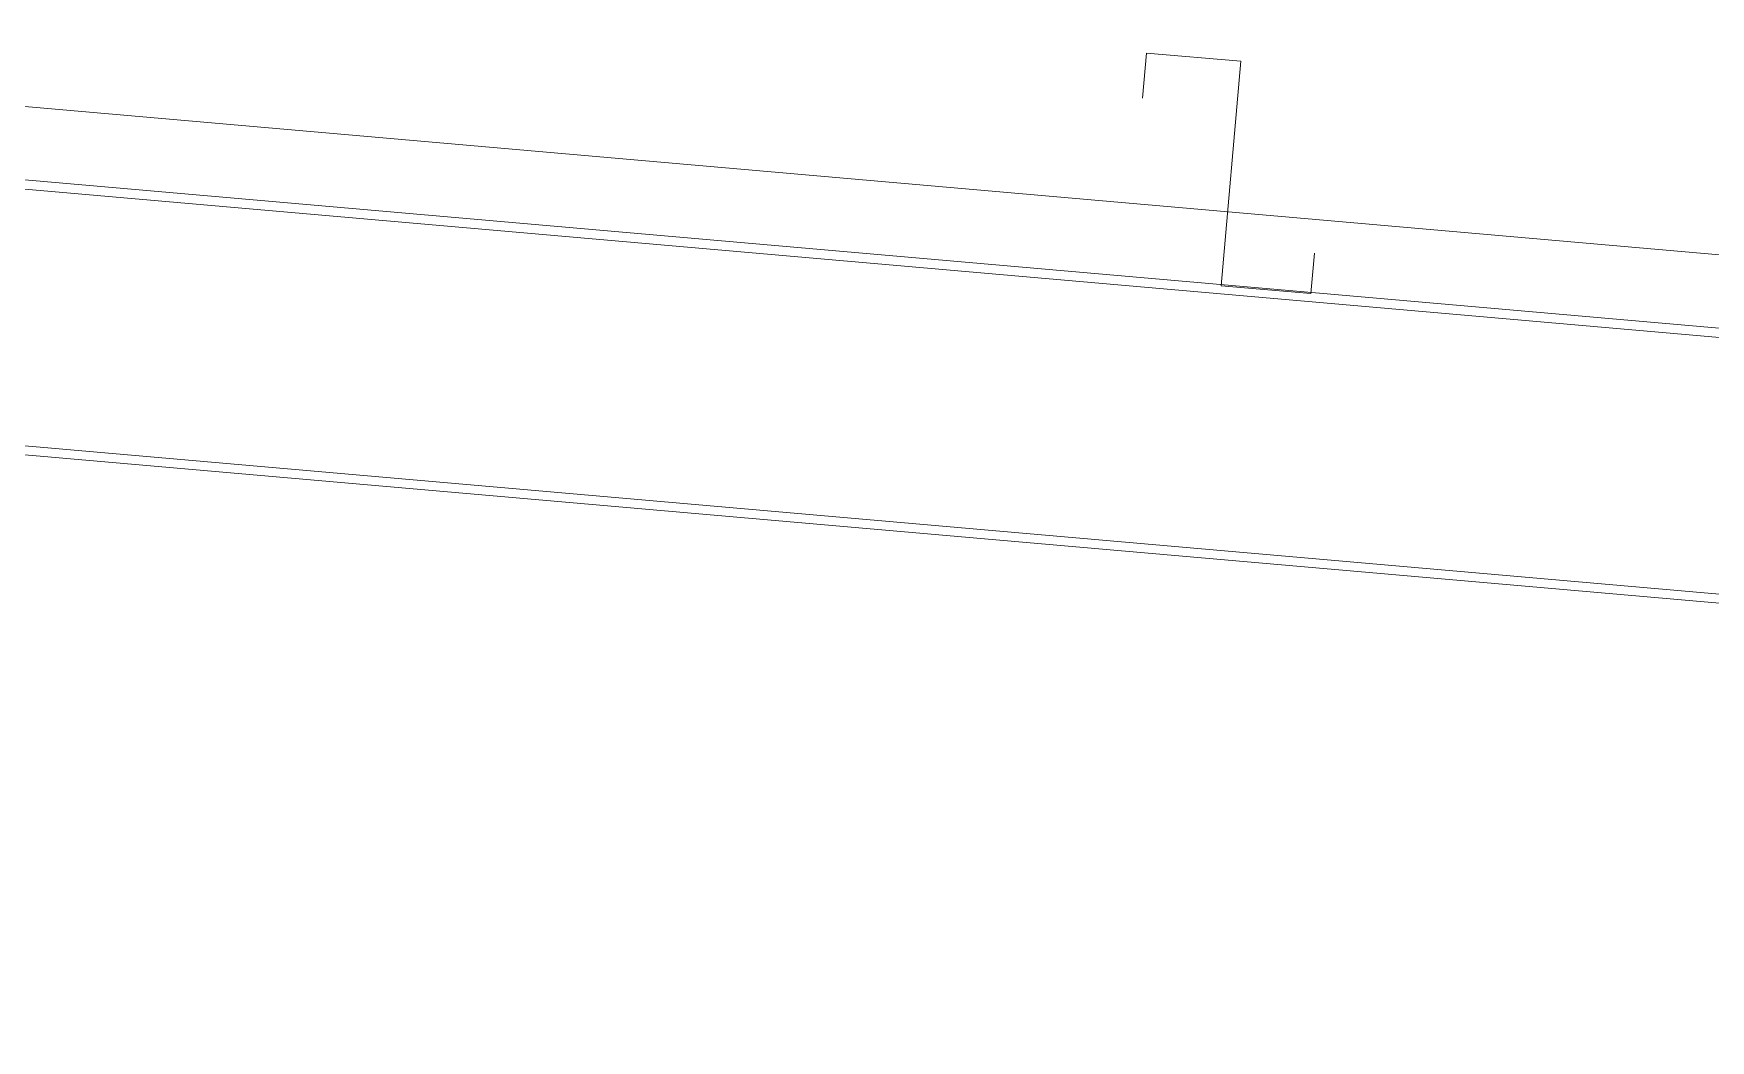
# Model space of a CAD drawing. Header units: metres. Extents: x 4238 to 4687, y -1 to 29.
# Drawn here: x 4649.625 to 4651.486, y 15.574 to 16.692 of the extents above; entities that cross this region are included whole.
import ezdxf

# ---------------------------------------------------------------- set-up
doc = ezdxf.new("R2010")
doc.units = ezdxf.units.M
for name, color, linetype, lineweight in [('A-DETL', 90, 'Continuous', 13), ('A-ROOF', 132, 'Continuous', 5), ('S-BEAM', 12, 'Continuous', 5)]:
    doc.layers.add(name, color=color, linetype=linetype, lineweight=lineweight)

# ---------------------------------------------------------------- blocks, each defined once
blk = doc.blocks.new('Structural Framing 49 - Structural Framing 1-1640112-SECTION - GRID A9-A10')
at = {"layer": 'S-BEAM'}
for p, q in [((4562.2857, 16.9012), (4573.9911, 15.8771)), ((4573.9903, 15.8669), (4562.2848, 16.891)), ((4573.9655, 15.5844), (4562.2601, 16.6085)), ((4573.9646, 15.5742), (4562.2592, 16.5983))]:
    blk.add_line(p, q, dxfattribs=at)

msp = doc.modelspace()

# ---------------------------------------------------------------- linework, layer by layer
at = {"layer": 'A-DETL'}
for p, q in [((4650.8601, 16.6699), (4650.8557, 16.62)), ((4650.8601, 16.6699), (4650.9647, 16.6607)), ((4650.9647, 16.6607), (4650.9429, 16.4117)), ((4651.0425, 16.4029), (4651.0464, 16.4478)), ((4650.9429, 16.4117), (4651.0425, 16.4029))]:
    msp.add_line(p, q, dxfattribs=at)
at = {"layer": 'A-ROOF', "lineweight": 15}
msp.add_line((4641.3808, 17.3311), (4661.1718, 15.5996), dxfattribs=at)

# ---------------------------------------------------------------- block references
at = {"layer": 'S-BEAM'}
msp.add_blockref('Structural Framing 49 - Structural Framing 1-1640112-SECTION - GRID A9-A10', (83.0762, 0), dxfattribs=at)

doc.saveas('drawing.dxf')
